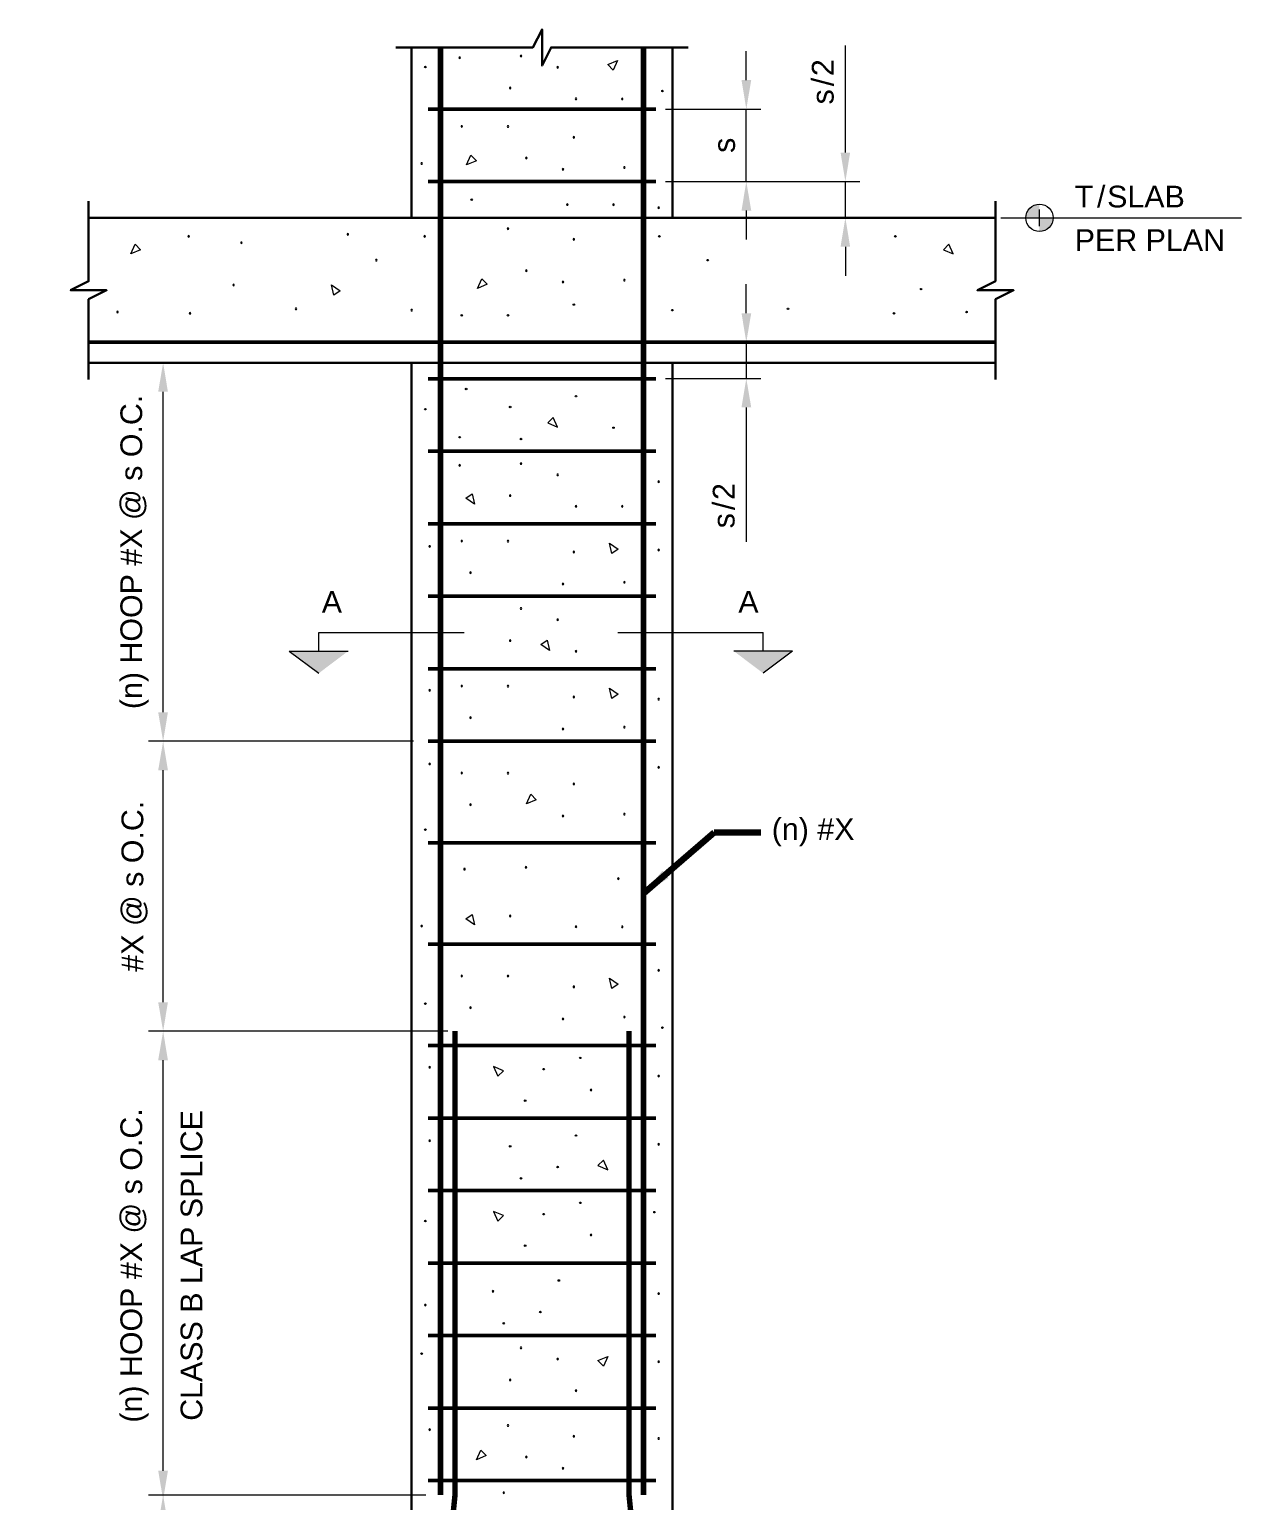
# Model space of a CAD drawing. Header units: inches. Extents: x -405 to -288, y 1584 to 1777.
# Drawn here: x -381.8 to -298.3, y 1675.3 to 1776.8 of the extents above; entities that cross this region are included whole.
import ezdxf

# ---------------------------------------------------------------- set-up
doc = ezdxf.new("R2010")
doc.units = ezdxf.units.IN
doc.header["$LTSCALE"] = 5
doc.header["$MEASUREMENT"] = 0
doc.linetypes.add('HIDDEN', pattern=[0.375, 0.25, -0.125])
for name, color, linetype, lineweight in [('S-ANNO-DIMS', 1, 'Continuous', 20), ('S-ANNO-TEXT', 7, 'Continuous', 20), ('S-DELT-PATT', 7, 'Continuous', 15), ('S-DETL', 3, 'Continuous', 30)]:
    doc.layers.add(name, color=color, linetype=linetype, lineweight=lineweight)
doc.styles.add('Romans', font='arial.ttf')
doc.dimstyles.get("Standard").update_dxf_attribs({"dimtxt": 0.18, "dimasz": 0.18, "dimexe": 0.18, "dimexo": 0.0625, "dimgap": 0.09, "dimtad": 0, "dimtih": 1, "dimtoh": 1, "dimdec": 4, "dimzin": 0, "dimdsep": 46, "dimtxsty": 'Standard', "dimcen": 0.09, "dimadec": 0, "dimazin": 0, "dimtfac": 1, "dimtdec": 4, "dimtofl": 0, "dimtmove": 0, "dimatfit": 3, "dimfxl": 1, "dimtolj": 1, "dimtzin": 0, "dimarcsym": 0})

# ---------------------------------------------------------------- blocks, each defined once
blk = doc.blocks.new('*D1')
at = {"layer": 'Defpoints', "color": 0, "transparency": 16777216}
for p in [(-372.63, 1675.69), (-353.51, 1675.69), (-354.37, 1651.69)]:
    blk.add_point(p, dxfattribs=at)
at = {"layer": 'S-ANNO-DIMS', "transparency": 16777216}
for p, q in [((-354.51, 1675.69), (-373.63, 1675.69)), ((-372.63, 1653.69), (-372.63, 1673.69)), ((-355.37, 1651.69), (-373.63, 1651.69))]:
    blk.add_line(p, q, dxfattribs=at)
for points in [[(-372.97, 1673.69), (-372.3, 1673.69), (-372.63, 1675.69)], [(-372.97, 1653.69), (-372.3, 1653.69), (-372.63, 1651.69)]]:
    blk.add_solid(points, dxfattribs=at)
at = {"layer": 'S-ANNO-DIMS', "transparency": 16777216, "insert": (-374.6, 1663.69), "char_height": 1.5, "attachment_point": 5, "rotation": 90, "style": 'Romans'}
blk.add_mtext('\\A1;#X @ s O.C.', dxfattribs=at)
blk = doc.blocks.new('*D4')
at = {"layer": 'Defpoints', "color": 0, "transparency": 16777216}
for p in [(-372.63, 1727.69), (-354.37, 1727.69), (-352.01, 1707.69)]:
    blk.add_point(p, dxfattribs=at)
at = {"layer": 'S-ANNO-DIMS', "transparency": 16777216}
for p, q in [((-355.37, 1727.69), (-373.63, 1727.69)), ((-372.63, 1709.69), (-372.63, 1725.69)), ((-353.01, 1707.69), (-373.63, 1707.69))]:
    blk.add_line(p, q, dxfattribs=at)
for points in [[(-372.97, 1725.69), (-372.3, 1725.69), (-372.63, 1727.69)], [(-372.97, 1709.69), (-372.3, 1709.69), (-372.63, 1707.69)]]:
    blk.add_solid(points, dxfattribs=at)
at = {"layer": 'S-ANNO-DIMS', "transparency": 16777216, "insert": (-374.6, 1717.69), "char_height": 1.5, "attachment_point": 5, "rotation": 90, "style": 'Romans'}
blk.add_mtext('\\A1;#X @ s O.C.', dxfattribs=at)
blk = doc.blocks.new('*D5')
at = {"layer": 'Defpoints', "color": 0, "transparency": 16777216}
for p in [(-372.63, 1707.69), (-352.01, 1707.69), (-372.63, 1675.37)]:
    blk.add_point(p, dxfattribs=at)
at = {"layer": 'S-ANNO-DIMS', "transparency": 16777216}
for p, q in [((-353.01, 1707.69), (-373.63, 1707.69)), ((-372.63, 1677.37), (-372.63, 1705.69))]:
    blk.add_line(p, q, dxfattribs=at)
for points in [[(-372.97, 1705.69), (-372.3, 1705.69), (-372.63, 1707.69)], [(-372.97, 1677.37), (-372.3, 1677.37), (-372.63, 1675.37)]]:
    blk.add_solid(points, dxfattribs=at)
at = {"layer": 'S-ANNO-DIMS', "transparency": 16777216, "insert": (-374.6, 1691.53), "char_height": 1.5, "attachment_point": 5, "rotation": 90, "style": 'Romans'}
blk.add_mtext('\\A1;(n) HOOP #X @ s O.C.', dxfattribs=at)
blk = doc.blocks.new('*D3')
at = {"layer": 'Defpoints', "color": 0, "transparency": 16777216}
for p in [(-372.63, 1753.8), (-372.63, 1753.8), (-354.37, 1727.69)]:
    blk.add_point(p, dxfattribs=at)
at = {"layer": 'S-ANNO-DIMS', "transparency": 16777216}
for p, q in [((-372.63, 1729.69), (-372.63, 1751.8)), ((-355.37, 1727.69), (-373.63, 1727.69))]:
    blk.add_line(p, q, dxfattribs=at)
for points in [[(-372.97, 1751.8), (-372.3, 1751.8), (-372.63, 1753.8)], [(-372.97, 1729.69), (-372.3, 1729.69), (-372.63, 1727.69)]]:
    blk.add_solid(points, dxfattribs=at)
at = {"layer": 'S-ANNO-DIMS', "transparency": 16777216, "insert": (-374.6, 1740.75), "char_height": 1.5, "attachment_point": 5, "rotation": 90, "style": 'Romans'}
blk.add_mtext('\\A1;(n) HOOP #X @ s O.C.', dxfattribs=at)
blk = doc.blocks.new('*D7')
at = {"layer": 'Defpoints', "color": 0, "transparency": 16777216}
for p in [(-332.42, 1755.22), (-331.02, 1755.22), (-338.98, 1752.72)]:
    blk.add_point(p, dxfattribs=at)
at = {"layer": 'S-ANNO-DIMS', "transparency": 16777216}
for p, q in [((-332.42, 1757.22), (-332.42, 1759.22)), ((-332.42, 1755.22), (-332.42, 1752.72)), ((-337.98, 1752.72), (-331.42, 1752.72)), ((-332.42, 1750.72), (-332.42, 1741.44))]:
    blk.add_line(p, q, dxfattribs=at)
for points in [[(-332.75, 1757.22), (-332.08, 1757.22), (-332.42, 1755.22)], [(-332.75, 1750.72), (-332.08, 1750.72), (-332.42, 1752.72)]]:
    blk.add_solid(points, dxfattribs=at)
at = {"layer": 'S-ANNO-DIMS', "transparency": 16777216, "insert": (-333.97, 1743.94), "char_height": 1.5, "attachment_point": 5, "rotation": 90, "style": 'Romans'}
blk.add_mtext('\\A1;{\\T1.2;s/}2', dxfattribs=at)
blk = doc.blocks.new('*D8')
at = {"layer": 'Defpoints', "color": 0, "transparency": 16777216}
for p in [(-338.98, 1766.3), (-325.59, 1766.3), (-333.16, 1763.8)]:
    blk.add_point(p, dxfattribs=at)
at = {"layer": 'S-ANNO-DIMS', "transparency": 16777216}
for p, q in [((-325.59, 1768.3), (-325.59, 1775.68)), ((-337.98, 1766.3), (-324.59, 1766.3)), ((-325.59, 1763.8), (-325.59, 1766.3)), ((-325.59, 1761.8), (-325.59, 1759.8))]:
    blk.add_line(p, q, dxfattribs=at)
for points in [[(-325.92, 1768.3), (-325.26, 1768.3), (-325.59, 1766.3)], [(-325.92, 1761.8), (-325.26, 1761.8), (-325.59, 1763.8)]]:
    blk.add_solid(points, dxfattribs=at)
at = {"layer": 'S-ANNO-DIMS', "transparency": 16777216, "insert": (-327.14, 1773.18), "char_height": 1.5, "attachment_point": 5, "rotation": 90, "style": 'Romans'}
blk.add_mtext('\\A1;{\\T1.2;s/}2', dxfattribs=at)
blk = doc.blocks.new('*D9')
at = {"layer": 'Defpoints', "color": 0, "transparency": 16777216}
for p in [(-338.98, 1771.3), (-332.42, 1771.3), (-338.98, 1766.3)]:
    blk.add_point(p, dxfattribs=at)
at = {"layer": 'S-ANNO-DIMS', "transparency": 16777216}
for p, q in [((-332.42, 1773.3), (-332.42, 1775.3)), ((-337.98, 1771.3), (-331.42, 1771.3)), ((-332.42, 1766.3), (-332.42, 1771.3)), ((-337.98, 1766.3), (-331.42, 1766.3)), ((-332.42, 1764.3), (-332.42, 1762.3))]:
    blk.add_line(p, q, dxfattribs=at)
for points in [[(-332.75, 1773.3), (-332.08, 1773.3), (-332.42, 1771.3)], [(-332.75, 1764.3), (-332.08, 1764.3), (-332.42, 1766.3)]]:
    blk.add_solid(points, dxfattribs=at)
at = {"layer": 'S-ANNO-DIMS', "transparency": 16777216, "insert": (-333.94, 1768.8), "char_height": 1.5, "attachment_point": 5, "rotation": 90, "style": 'Romans'}
blk.add_mtext('\\A1;s', dxfattribs=at)

msp = doc.modelspace()

# ---------------------------------------------------------------- hatches: boundary and pattern name
at = {"layer": 'S-ANNO-TEXT'}
h = msp.add_hatch(color=256, dxfattribs=at)
h.dxf.hatch_style = 1
edge = h.paths.add_edge_path()
edge.add_arc((-312.2055192, 1763.7981552), 0.945832, 90, 180)
edge.add_line((-313.1513511, 1763.7981552), (-312.2055192, 1763.7981552))
edge.add_line((-312.2055192, 1763.7981552), (-312.2055192, 1764.7439872))
edge = h.paths.add_edge_path()
edge.add_line((-312.2055192, 1763.7981552), (-312.2055192, 1762.8523233))
edge.add_arc((-312.2055192, 1763.7981552), 0.945832, 270, 360)
edge.add_line((-311.2596872, 1763.7981552), (-312.2055192, 1763.7981552))
h = msp.add_hatch(color=256, dxfattribs=at)
h.dxf.hatch_style = 1
h.paths.add_polyline_path([(-361.8985597, 1732.3815047), (-359.8676906, 1733.9147385), (-363.9294287, 1733.9147385)])
at = {"layer": 'S-DELT-PATT'}
h = msp.add_hatch(color=256, dxfattribs=at)
h.dxf.hatch_style = 1
h.paths.add_polyline_path([(-331.2579105, 1732.3815047), (-333.2887796, 1733.9147385), (-329.2270414, 1733.9147385)])

# ---------------------------------------------------------------- linework, layer by layer
at = {"layer": 'S-ANNO-TEXT'}
for p, q in [((-314.8783833, 1763.7981552), (-298.2711078, 1763.7981552)), ((-312.2055192, 1763.2225718), (-312.2055192, 1764.3737387)), ((-361.8985597, 1735.1926256), (-351.8694725, 1735.1926256)), ((-361.8985597, 1733.9147385), (-361.8985597, 1735.1926256)), ((-363.9294287, 1733.9147385), (-359.8676906, 1733.9147385)), ((-363.9294287, 1733.9147385), (-361.8985597, 1732.3815047)), ((-363.9294287, 1733.9147385), (-361.8985597, 1732.3815047))]:
    msp.add_line(p, q, dxfattribs=at)
msp.add_circle((-312.2055192, 1763.7981552), 0.945832, dxfattribs=at)
at = {"layer": 'S-DELT-PATT'}
for p, q in [((-341.2869976, 1735.1926256), (-331.2579105, 1735.1926256)), ((-331.2579105, 1733.9147385), (-331.2579105, 1735.1926256)), ((-329.2270414, 1733.9147385), (-333.2887796, 1733.9147385)), ((-329.2270414, 1733.9147385), (-331.2579105, 1732.3815047)), ((-329.2270414, 1733.9147385), (-331.2579105, 1732.3815047))]:
    msp.add_line(p, q, dxfattribs=at)
at = {"layer": 'S-DELT-PATT', "flags": 128}
for points in [[(-347.900657, 1774.9606173, 1), (-348.004337, 1774.9606173, 1)], [(-354.497166, 1774.1980892, -1), (-354.600846, 1774.1980892, -1)], [(-352.1371646, 1774.836079, 1), (-352.2408446, 1774.836079, 1)], [(-345.3774441, 1774.1822554, 1), (-345.4811241, 1774.1822554, 1)], [(-348.6482764, 1772.7500717, 1), (-348.7519564, 1772.7500717, 1)], [(-344.1060235, 1772.0074129, 1), (-344.2097035, 1772.0074129, 1)], [(-340.9228806, 1772.0028458, 1), (-341.0265606, 1772.0028458, 1)], [(-338.1512521, 1772.5426766, -1), (-338.2549321, 1772.5426766, -1)], [(-352.089294, 1770.1007828, 1), (-351.985614, 1770.1007828, 1)], [(-348.9061512, 1770.0962157, 1), (-348.8024712, 1770.0962157, 1)], [(-344.3638983, 1769.3535569, 1), (-344.2602183, 1769.3535569, 1)], [(-347.6347306, 1767.9213733, 1), (-347.5310506, 1767.9213733, 1)], [(-354.8609226, 1767.5426766, 1), (-354.7572426, 1767.5426766, 1)], [(-345.1115177, 1767.1430113, 1), (-345.0078377, 1767.1430113, 1)], [(-340.8750101, 1767.2675496, 1), (-340.7713301, 1767.2675496, 1)], [(-351.4045718, 1765.0451682, -1), (-351.3008918, 1765.0451682, -1)], [(-344.7064991, 1764.7124054, 1), (-344.8101791, 1764.7124054, 1)], [(-341.5233563, 1764.7078384, 1), (-341.6270363, 1764.7078384, 1)], [(-338.5150087, 1764.4913157, 1), (-338.4113287, 1764.4913157, 1)], [(-348.9061512, 1763.0546405, 1), (-348.8024712, 1763.0546405, 1)], [(-370.9238156, 1762.519581, 1), (-370.8201356, 1762.519581, 1)], [(-367.2834923, 1762.0766436, 1), (-367.1798123, 1762.0766436, 1)], [(-359.9481831, 1762.6631506, 1), (-359.8445031, 1762.6631506, 1)], [(-354.6531468, 1762.519581, 1), (-354.5494668, 1762.519581, 1)], [(-344.3638983, 1762.3119817, 1), (-344.2602183, 1762.3119817, 1)], [(-338.3590279, 1762.519581, -1), (-338.4627079, 1762.519581, -1)], [(-322.0883591, 1762.519581, -1), (-322.1920391, 1762.519581, -1)], [(-357.9769202, 1760.8743832, 1), (-357.8732402, 1760.8743832, 1)], [(-335.0352545, 1760.8743832, -1), (-335.1389345, 1760.8743832, -1)], [(-347.6347306, 1760.1490755, 1), (-347.5310506, 1760.1490755, 1)], [(-367.8249809, 1759.1613393, 1), (-367.7213009, 1759.1613393, 1)], [(-345.1115177, 1759.3707136, 1), (-345.0078377, 1759.3707136, 1)], [(-340.8750101, 1759.4952519, 1), (-340.7713301, 1759.4952519, 1)], [(-320.31568, 1758.8811648, -1), (-320.41936, 1758.8811648, -1)], [(-344.3638983, 1757.8157274, -1), (-344.2602183, 1757.8157274, -1)], [(-375.8303415, 1757.2992468, 1), (-375.7266615, 1757.2992468, 1)], [(-370.8288506, 1757.20433, 1), (-370.7251706, 1757.20433, 1)], [(-363.5165458, 1757.5207155, 1), (-363.4128658, 1757.5207155, 1)], [(-355.5394863, 1757.4257988, 1), (-355.4358063, 1757.4257988, 1)], [(-352.089294, 1757.0685015, -1), (-351.985614, 1757.0685015, -1)], [(-348.9061512, 1757.0730686, -1), (-348.8024712, 1757.0730686, -1)], [(-337.4726884, 1757.4257988, -1), (-337.5763684, 1757.4257988, -1)], [(-329.4956289, 1757.5207155, -1), (-329.5993089, 1757.5207155, -1)], [(-322.1833241, 1757.20433, -1), (-322.2870041, 1757.20433, -1)], [(-317.1818331, 1757.2992468, -1), (-317.2855131, 1757.2992468, -1)], [(-351.7890562, 1751.9899715, -1), (-351.6853762, 1751.9899715, -1)], [(-354.497166, 1750.5925596, -1), (-354.600846, 1750.5925596, -1)], [(-348.6482764, 1750.7480273, -1), (-348.7519564, 1750.7480273, -1)], [(-344.1060235, 1751.4906861, -1), (-344.2097035, 1751.4906861, -1)], [(-352.1371646, 1748.66202, -1), (-352.2408446, 1748.66202, -1)], [(-347.900657, 1748.5374817, -1), (-348.004337, 1748.5374817, -1)], [(-341.5246227, 1749.3158437, -1), (-341.6283027, 1749.3158437, -1)], [(-352.1371646, 1746.7232312, 1), (-352.2408446, 1746.7232312, 1)], [(-347.900657, 1746.8477695, 1), (-348.004337, 1746.8477695, 1)], [(-345.3774441, 1746.0694076, 1), (-345.4811241, 1746.0694076, 1)], [(-338.5150087, 1745.5925596, 1), (-338.4113287, 1745.5925596, 1)], [(-348.6482764, 1744.637224, 1), (-348.7519564, 1744.637224, 1)], [(-344.1060235, 1743.8945651, 1), (-344.2097035, 1743.8945651, 1)], [(-340.9228806, 1743.8899981, 1), (-341.0265606, 1743.8899981, 1)], [(-352.089294, 1741.4952532, 1), (-351.985614, 1741.4952532, 1)], [(-348.9061512, 1741.4906861, 1), (-348.8024712, 1741.4906861, 1)], [(-354.3088273, 1741.1287041, 1), (-354.2051473, 1741.1287041, 1)], [(-344.3638983, 1740.7480273, 1), (-344.2602183, 1740.7480273, 1)], [(-338.5150087, 1740.8857861, 1), (-338.4113287, 1740.8857861, 1)], [(-351.487552, 1739.3158437, 1), (-351.383872, 1739.3158437, 1)], [(-345.1115177, 1738.5374817, 1), (-345.0078377, 1738.5374817, 1)], [(-340.8750101, 1738.66202, 1), (-340.7713301, 1738.66202, 1)], [(-347.900657, 1736.8477695, 1), (-348.004337, 1736.8477695, 1)], [(-345.3774441, 1736.0694076, 1), (-345.4811241, 1736.0694076, 1)], [(-348.6482764, 1734.637224, 1), (-348.7519564, 1734.637224, 1)], [(-344.1060235, 1733.8945651, 1), (-344.2097035, 1733.8945651, 1)], [(-352.089294, 1731.4952532, 1), (-351.985614, 1731.4952532, 1)], [(-348.9061512, 1731.4906861, 1), (-348.8024712, 1731.4906861, 1)], [(-354.3088273, 1731.2034855, 1), (-354.2051473, 1731.2034855, 1)], [(-344.3638983, 1730.7480273, 1), (-344.2602183, 1730.7480273, 1)], [(-338.5150087, 1730.5925596, 1), (-338.4113287, 1730.5925596, 1)], [(-351.487552, 1729.3158437, 1), (-351.383872, 1729.3158437, 1)], [(-345.1115177, 1728.5374817, 1), (-345.0078377, 1728.5374817, 1)], [(-340.8750101, 1728.66202, 1), (-340.7713301, 1728.66202, 1)], [(-354.3088273, 1726.1287041, 1), (-354.2051473, 1726.1287041, 1)], [(-352.089294, 1725.4952532, 1), (-351.985614, 1725.4952532, 1)], [(-348.9061512, 1725.4906861, 1), (-348.8024712, 1725.4906861, 1)], [(-338.5150087, 1725.8857861, 1), (-338.4113287, 1725.8857861, 1)], [(-344.3638983, 1724.7480273, 1), (-344.2602183, 1724.7480273, 1)], [(-351.487552, 1723.3158437, 1), (-351.383872, 1723.3158437, 1)], [(-345.1115177, 1722.5374817, 1), (-345.0078377, 1722.5374817, 1)], [(-340.8750101, 1722.66202, 1), (-340.7713301, 1722.66202, 1)], [(-354.497166, 1721.5925596, -1), (-354.600846, 1721.5925596, -1)], [(-351.8000331, 1718.8670564, 1), (-351.9037131, 1718.8670564, 1)], [(-347.5635255, 1718.9915947, 1), (-347.6672055, 1718.9915947, 1)], [(-341.1874912, 1718.2132328, 1), (-341.2911712, 1718.2132328, 1)], [(-348.6482764, 1715.6343625, 1), (-348.7519564, 1715.6343625, 1)], [(-354.8609226, 1714.937147, 1), (-354.7572426, 1714.937147, 1)], [(-344.1060235, 1714.8917036, 1), (-344.2097035, 1714.8917036, 1)], [(-340.9228806, 1714.8871365, 1), (-341.0265606, 1714.8871365, 1)], [(-352.089294, 1711.4952532, 1), (-351.985614, 1711.4952532, 1)], [(-348.9061512, 1711.4906861, 1), (-348.8024712, 1711.4906861, 1)], [(-338.5150087, 1711.8857861, 1), (-338.4113287, 1711.8857861, 1)], [(-344.3638983, 1710.7480273, 1), (-344.2602183, 1710.7480273, 1)], [(-354.497166, 1709.5925596, -1), (-354.600846, 1709.5925596, -1)], [(-351.487552, 1709.3158437, 1), (-351.383872, 1709.3158437, 1)], [(-345.1115177, 1708.5374817, 1), (-345.0078377, 1708.5374817, 1)], [(-340.8750101, 1708.66202, 1), (-340.7713301, 1708.66202, 1)], [(-338.1512521, 1707.937147, -1), (-338.2549321, 1707.937147, -1)], [(-354.3088273, 1705.2034855, 1), (-354.2051473, 1705.2034855, 1)], [(-346.4462379, 1705.0694076, -1), (-346.3425579, 1705.0694076, -1)], [(-343.923025, 1705.8477695, -1), (-343.819345, 1705.8477695, -1)], [(-338.5150087, 1704.5925596, 1), (-338.4113287, 1704.5925596, 1)], [(-347.7176585, 1702.8945651, -1), (-347.6139785, 1702.8945651, -1)], [(-343.0717256, 1703.637224, 1), (-343.1754056, 1703.637224, 1)], [(-354.3088273, 1700.1287041, 1), (-354.2051473, 1700.1287041, 1)], [(-344.1060235, 1700.4906861, -1), (-344.2097035, 1700.4906861, -1)], [(-338.5150087, 1699.8857861, 1), (-338.4113287, 1699.8857861, 1)], [(-348.6482764, 1699.7480273, -1), (-348.7519564, 1699.7480273, -1)], [(-345.3774441, 1698.3158437, -1), (-345.4811241, 1698.3158437, -1)], [(-347.900657, 1697.5374817, -1), (-348.004337, 1697.5374817, -1)], [(-343.923025, 1695.8477695, -1), (-343.819345, 1695.8477695, -1)], [(-346.4462379, 1695.0694076, -1), (-346.3425579, 1695.0694076, -1)], [(-338.7033474, 1695.2034855, -1), (-338.8070274, 1695.2034855, -1)], [(-354.497166, 1694.5925596, -1), (-354.600846, 1694.5925596, -1)], [(-347.7176585, 1692.8945651, -1), (-347.6139785, 1692.8945651, -1)], [(-343.0717256, 1693.637224, 1), (-343.1754056, 1693.637224, 1)], [(-349.9404491, 1689.7480273, 1), (-349.8367691, 1689.7480273, 1)], [(-345.2945162, 1690.4906861, -1), (-345.3981962, 1690.4906861, -1)], [(-354.497166, 1688.7926917, 1), (-354.600846, 1688.7926917, 1)], [(-338.5150087, 1689.5925596, 1), (-338.4113287, 1689.5925596, 1)], [(-346.5659368, 1688.3158437, -1), (-346.6696168, 1688.3158437, -1)], [(-349.0891497, 1687.5374817, -1), (-349.1928297, 1687.5374817, -1)], [(-347.900657, 1685.8477695, 1), (-348.004337, 1685.8477695, 1)], [(-354.8609226, 1685.4481043, -1), (-354.7572426, 1685.4481043, -1)], [(-345.3774441, 1685.0694076, 1), (-345.4811241, 1685.0694076, 1)], [(-338.5150087, 1684.8857861, 1), (-338.4113287, 1684.8857861, 1)], [(-348.6482764, 1683.637224, 1), (-348.7519564, 1683.637224, 1)], [(-344.1060235, 1682.8945651, 1), (-344.2097035, 1682.8945651, 1)], [(-354.3088273, 1680.2034855, 1), (-354.2051473, 1680.2034855, 1)], [(-348.9061512, 1680.4906861, 1), (-348.8024712, 1680.4906861, 1)], [(-344.3638983, 1679.7480273, 1), (-344.2602183, 1679.7480273, 1)], [(-338.5150087, 1679.5925596, 1), (-338.4113287, 1679.5925596, 1)], [(-347.6347306, 1678.3158437, 1), (-347.5310506, 1678.3158437, 1)], [(-345.1115177, 1677.5374817, 1), (-345.0078377, 1677.5374817, 1)], [(-349.0891497, 1675.8477695, 1), (-349.1928297, 1675.8477695, 1)]]:
    msp.add_lwpolyline(points, format="xyb", close=True, dxfattribs=at)
for points in [[(-341.9781221, 1774.366942), (-341.3038592, 1774.6545923), (-341.6032294, 1773.9920493)], [(-351.0340526, 1767.7366866), (-351.7083155, 1767.4490363), (-351.4089453, 1768.1115793)], [(-374.1839179, 1761.5938643), (-374.8581809, 1761.306214), (-374.5588107, 1761.968757)], [(-318.8282567, 1761.5938643), (-318.1539938, 1761.306214), (-318.453364, 1761.968757)], [(-360.8494627, 1758.4644526), (-361.0156293, 1759.1784287), (-360.4151536, 1758.7685326)], [(-350.2842671, 1759.2146034), (-350.9585301, 1758.9269531), (-350.6591598, 1759.5894961)], [(-346.1035471, 1749.655334), (-345.4292841, 1749.3676837), (-345.7286544, 1750.0302267)], [(-351.3247861, 1744.7515039), (-351.1586196, 1744.0375278), (-351.7590952, 1744.4474239)], [(-341.6873886, 1740.6337473), (-341.8535551, 1741.3477235), (-341.2530795, 1740.9378274)], [(-346.147643, 1734.6724123), (-345.9814765, 1733.9584362), (-346.5819522, 1734.3683323)], [(-341.6873886, 1730.6337473), (-341.8535551, 1731.3477235), (-341.2530795, 1730.9378274)], [(-346.9086276, 1723.655334), (-347.5828906, 1723.3676837), (-347.2835203, 1724.0302267)], [(-351.3247861, 1715.7486424), (-351.1586196, 1715.0346662), (-351.7590952, 1715.4445623)], [(-341.6873886, 1710.6337473), (-341.8535551, 1711.3477235), (-341.2530795, 1710.9378274)], [(-349.1712969, 1704.9664439), (-349.8455599, 1705.2540943), (-349.5461896, 1704.5915512)], [(-342.6523851, 1698.4188073), (-341.9781221, 1698.131157), (-342.2774924, 1698.7937001)], [(-349.1712969, 1694.9664439), (-349.8455599, 1695.2540943), (-349.5461896, 1694.5915512)], [(-342.6523851, 1684.9664439), (-341.9781221, 1685.2540943), (-342.2774924, 1684.5915512)], [(-350.3597896, 1678.4188073), (-351.0340526, 1678.131157), (-350.7346823, 1678.7937001)]]:
    msp.add_lwpolyline(points, close=True, dxfattribs=at)
at = {"layer": 'S-DETL'}
for p, q in [((-355.5060873, 1763.7981552), (-355.5060873, 1775.5492834)), ((-337.5060873, 1763.7981552), (-337.5060873, 1775.5492834)), ((-377.7716181, 1763.7981552), (-355.5060873, 1763.7981552)), ((-355.5060873, 1763.7981552), (-315.2405566, 1763.7981552)), ((-377.7716181, 1753.7981552), (-355.5060873, 1753.7981552)), ((-355.5060873, 1753.7981552), (-315.2405566, 1753.7981552)), ((-355.5060873, 1753.7981552), (-355.5060873, 1624.1926256)), ((-337.5060873, 1753.7981552), (-337.5060873, 1624.1926256)), ((-352.5060873, 1707.6926256), (-352.5060873, 1675.6926256)), ((-340.5060874, 1707.6926256), (-340.5060874, 1675.6926256))]:
    msp.add_line(p, q, dxfattribs=at)
at = {"layer": 'S-DETL', "linetype": 'Continuous'}
for points in [[(-356.5934155, 1775.5492834), (-347.1282722, 1775.5492834), (-346.5060873, 1776.7936532), (-346.5060873, 1774.3049136), (-345.8839024, 1775.5492834), (-336.4187592, 1775.5492834)], [(-377.7716181, 1764.9577018), (-377.7716181, 1759.4203401), (-379.0159879, 1758.7981552), (-376.5272483, 1758.7981552), (-377.7716181, 1758.1759703), (-377.7716181, 1752.6386086)], [(-315.2405566, 1764.9577018), (-315.2405566, 1759.4203401), (-316.4849264, 1758.7981552), (-313.9961868, 1758.7981552), (-315.2405566, 1758.1759703), (-315.2405566, 1752.6386086)]]:
    msp.add_lwpolyline(points, dxfattribs=at)
at = {"layer": 'S-DETL'}
for points, const_width in [([(-353.5060873, 1675.6926256), (-353.5060873, 1775.5492834)], 0.375), ([(-339.5060873, 1775.5492834), (-339.5060873, 1675.6926256)], 0.375), ([(-338.6435975, 1771.2981552), (-354.3685772, 1771.2981552)], 0.25), ([(-338.6435975, 1766.2981552), (-354.3685772, 1766.2981552)], 0.25), ([(-338.6435975, 1752.6926256), (-354.3685772, 1752.6926256)], 0.25), ([(-338.6435975, 1747.6926256), (-354.3685772, 1747.6926256)], 0.25), ([(-338.6435975, 1742.6926256), (-354.3685772, 1742.6926256)], 0.25), ([(-338.6435975, 1737.6926256), (-354.3685772, 1737.6926256)], 0.25), ([(-338.6435975, 1732.6926256), (-354.3685772, 1732.6926256)], 0.25), ([(-338.6435975, 1727.6926256), (-354.3685772, 1727.6926256)], 0.25), ([(-338.6435975, 1727.6926256), (-354.3685772, 1727.6926256)], 0.25), ([(-338.6435975, 1720.6926256), (-354.3685772, 1720.6926256)], 0.25), ([(-338.6435975, 1713.6926256), (-354.3685772, 1713.6926256)], 0.25), ([(-352.5060873, 1707.6926256), (-352.5060873, 1675.6926256), (-353.5060873, 1665.6926256), (-353.5060873, 1604.2865459)], 0.375), ([(-340.5060874, 1707.6926256), (-340.5060874, 1675.6926256), (-339.5060873, 1665.6926256), (-339.5060873, 1604.2865459)], 0.375), ([(-338.6435975, 1706.6926256), (-354.3685772, 1706.6926256)], 0.25), ([(-338.6435975, 1701.6926256), (-354.3685772, 1701.6926256)], 0.25), ([(-338.6435975, 1696.6926256), (-354.3685772, 1696.6926256)], 0.25), ([(-338.6435975, 1691.6926256), (-354.3685772, 1691.6926256)], 0.25), ([(-338.6435975, 1686.6926256), (-354.3685772, 1686.6926256)], 0.25), ([(-338.6435975, 1681.6926256), (-354.3685772, 1681.6926256)], 0.25), ([(-338.6435975, 1676.6926256), (-354.3685772, 1676.6926256)], 0.25)]:
    msp.add_lwpolyline(points, dxfattribs=dict(at, const_width=const_width))
at = {"layer": 'S-DETL', "linetype": 'HIDDEN', "const_width": 0.25}
msp.add_lwpolyline([(-315.2405566, 1755.2152658), (-377.7716181, 1755.2152658)], dxfattribs=at)

# ---------------------------------------------------------------- texts
at = {"layer": 'S-ANNO-DIMS', "insert": (-370.6643633, 1691.529685), "char_height": 1.499999989, "attachment_point": 5, "rotation": 90, "style": 'Romans'}
msp.add_mtext('\\A1;CLASS B LAP SPLICE', dxfattribs=at)
at = {"layer": 'S-ANNO-TEXT', "insert": (-309.7758826, 1763.762704), "char_height": 1.499999989, "attachment_point": 4, "line_spacing_factor": 1.2, "style": 'Romans'}
msp.add_mtext('\\A1;{\\T1.2;T/}SLAB \\PPER PLAN', dxfattribs=at)
at = {"layer": 'S-ANNO-TEXT', "linetype": 'Continuous', "char_height": 1.5, "style": 'Romans'}
for insert, attachment_point in [((-362.2744792, 1738.0524335), 1), ((-331.5731949, 1738.0565772), 3)]:
    msp.add_mtext('\\pxqc; A', dxfattribs=dict(at, insert=insert, attachment_point=attachment_point))
at = {"layer": 'S-ANNO-TEXT', "insert": (-330.6656388, 1722.3839588), "char_height": 1.49999999, "width": 35.703847172, "attachment_point": 1, "style": 'Romans'}
msp.add_mtext('(n) #X', dxfattribs=at)

# ---------------------------------------------------------------- dimensions: what is measured, and where the dimension line sits
at = {"layer": 'S-ANNO-DIMS'}
for base, p1, p2, text, override, picture, middle in [((-325.5903453, 1766.2981552), (-333.1564926, 1763.7981552), (-338.9769309, 1766.2981552), '{\\T1.2;s/}2', {"dimscale": 16, "dimtxt": 0.09375, "dimasz": 0.125, "dimexe": 0.0625, "dimgap": 0.0625, "dimtih": 0, "dimtoh": 0, "dimdec": 5, "dimlfac": 1, "dimrnd": 0.03125, "dimzin": 7, "dimlunit": 4, "dimtxsty": 'Romans', "dimsah": 1, "dimcen": 0.125, "dimse1": 1, "dimse2": 0, "dimclrd": 256, "dimclre": 256, "dimclrt": 256, "dimadec": 4, "dimtdec": 5, "dimtofl": 1, "dimtvp": 1, "dimfrac": 2, "dimtzin": 3, "dimlwd": 65535, "dimlwe": 65535}, '*D8', (-325.5903453, 1773.1828755)), ((-332.4169609, 1771.2981552), (-338.9769309, 1766.2981552), (-338.9769309, 1771.2981552), 's', {"dimscale": 16, "dimtxt": 0.09375, "dimasz": 0.125, "dimexe": 0.0625, "dimgap": 0.0625, "dimtih": 0, "dimtoh": 0, "dimdec": 5, "dimlfac": 1, "dimrnd": 0.03125, "dimzin": 7, "dimlunit": 4, "dimtxsty": 'Romans', "dimsah": 1, "dimcen": 0.125, "dimclrd": 256, "dimclre": 256, "dimclrt": 256, "dimadec": 4, "dimtdec": 5, "dimtofl": 1, "dimtvp": 1, "dimfrac": 2, "dimtzin": 3, "dimlwd": 65535, "dimlwe": 65535}, '*D9', (-332.4169609, 1768.7981552)), ((-332.4169609, 1755.2152658), (-338.9769309, 1752.7152658), (-331.0160611, 1755.2152658), '{\\T1.2;s/}2', {"dimscale": 16, "dimtxt": 0.09375, "dimasz": 0.125, "dimexe": 0.0625, "dimgap": 0.0625, "dimtih": 0, "dimtoh": 0, "dimdec": 5, "dimlfac": 1, "dimrnd": 0.03125, "dimzin": 7, "dimlunit": 4, "dimtxsty": 'Romans', "dimsah": 1, "dimcen": 0.125, "dimse2": 1, "dimclrd": 256, "dimclre": 256, "dimclrt": 256, "dimadec": 4, "dimtdec": 5, "dimtofl": 1, "dimtvp": 1, "dimfrac": 2, "dimtzin": 3, "dimlwd": 65535, "dimlwe": 65535}, '*D7', (-332.4169609, 1743.9360751)), ((-372.6329853, 1753.7981552), (-354.3685772, 1727.6926256), (-372.6329853, 1753.7981552), '(n) HOOP #X @ s O.C.', {"dimscale": 16, "dimtxt": 0.09375, "dimasz": 0.125, "dimexe": 0.0625, "dimgap": 0.0625, "dimtih": 0, "dimtoh": 0, "dimdec": 5, "dimlfac": 1, "dimrnd": 0.03125, "dimzin": 7, "dimlunit": 4, "dimtxsty": 'Romans', "dimsah": 1, "dimcen": 0.125, "dimclrd": 256, "dimclre": 256, "dimclrt": 256, "dimadec": 4, "dimtdec": 5, "dimtofl": 1, "dimtvp": 1, "dimfrac": 2, "dimtzin": 3, "dimlwd": 65535, "dimlwe": 65535}, '*D3', (-372.6329853, 1740.7453904)), ((-372.6329853, 1727.6926256), (-352.0060873, 1707.6926256), (-354.3685772, 1727.6926256), '#X @ s O.C.', {"dimscale": 16, "dimtxt": 0.09375, "dimasz": 0.125, "dimexe": 0.0625, "dimgap": 0.0625, "dimtih": 0, "dimtoh": 0, "dimdec": 5, "dimlfac": 1, "dimrnd": 0.03125, "dimzin": 7, "dimlunit": 4, "dimtxsty": 'Romans', "dimsah": 1, "dimcen": 0.125, "dimclrd": 256, "dimclre": 256, "dimclrt": 256, "dimadec": 4, "dimtdec": 5, "dimtofl": 1, "dimtvp": 1, "dimfrac": 2, "dimtzin": 3, "dimlwd": 65535, "dimlwe": 65535}, '*D4', (-372.6329853, 1717.6926256)), ((-372.6329853, 1707.6926256), (-372.6329853, 1675.3667443), (-352.0060873, 1707.6926256), '(n) HOOP #X @ s O.C.', {"dimscale": 16, "dimtxt": 0.09375, "dimasz": 0.125, "dimexe": 0.0625, "dimgap": 0.0625, "dimtih": 0, "dimtoh": 0, "dimdec": 5, "dimlfac": 1, "dimrnd": 0.03125, "dimzin": 7, "dimlunit": 4, "dimtxsty": 'Romans', "dimsah": 1, "dimcen": 0.125, "dimclrd": 256, "dimclre": 256, "dimclrt": 256, "dimadec": 4, "dimtdec": 5, "dimtofl": 1, "dimtvp": 1, "dimfrac": 2, "dimtzin": 3, "dimlwd": 65535, "dimlwe": 65535}, '*D5', (-372.6329853, 1691.529685)), ((-372.6329853, 1675.6926256), (-354.3685772, 1651.6926256), (-353.5060873, 1675.6926256), '#X @ s O.C.', {"dimscale": 16, "dimtxt": 0.09375, "dimasz": 0.125, "dimexe": 0.0625, "dimgap": 0.0625, "dimtih": 0, "dimtoh": 0, "dimdec": 5, "dimlfac": 1, "dimrnd": 0.03125, "dimzin": 7, "dimlunit": 4, "dimtxsty": 'Romans', "dimsah": 1, "dimcen": 0.125, "dimclrd": 256, "dimclre": 256, "dimclrt": 256, "dimadec": 4, "dimtdec": 5, "dimtofl": 1, "dimtvp": 1, "dimfrac": 2, "dimtzin": 3, "dimlwd": 65535, "dimlwe": 65535}, '*D1', (-372.6329853, 1663.6926256))]:
    dim = msp.add_linear_dim(base=base, p1=p1, p2=p2, angle=90, text=text, dimstyle='Standard', override=override, dxfattribs=at)
    dim.commit()
    dim.dimension.update_dxf_attribs({"geometry": picture, "text_midpoint": middle, "dimtype": 128})

# ---------------------------------------------------------------- leaders
at = {"layer": 'S-ANNO-TEXT'}
msp.add_leader([(-339.5060873, 1717.1926256), (-334.6361025, 1721.4006709), (-331.4156388, 1721.4006709)], dimstyle='Standard', override={"dimscale": 16, "dimtxt": 0.09375, "dimasz": 0.125, "dimexe": 0.0625, "dimgap": 0.0625, "dimtad": 0, "dimtih": 0, "dimtoh": 0, "dimdec": 5, "dimlfac": 16, "dimrnd": 0.03125, "dimzin": 7, "dimlunit": 4, "dimtxsty": 'Romans', "dimcen": 0.125, "dimclrd": 256, "dimclre": 256, "dimclrt": 256, "dimadec": 4, "dimtdec": 5, "dimtofl": 1, "dimtvp": 1, "dimfrac": 2, "dimtzin": 3, "dimlwd": 65535, "dimlwe": 65535}, dxfattribs=at)

doc.saveas('drawing.dxf')
